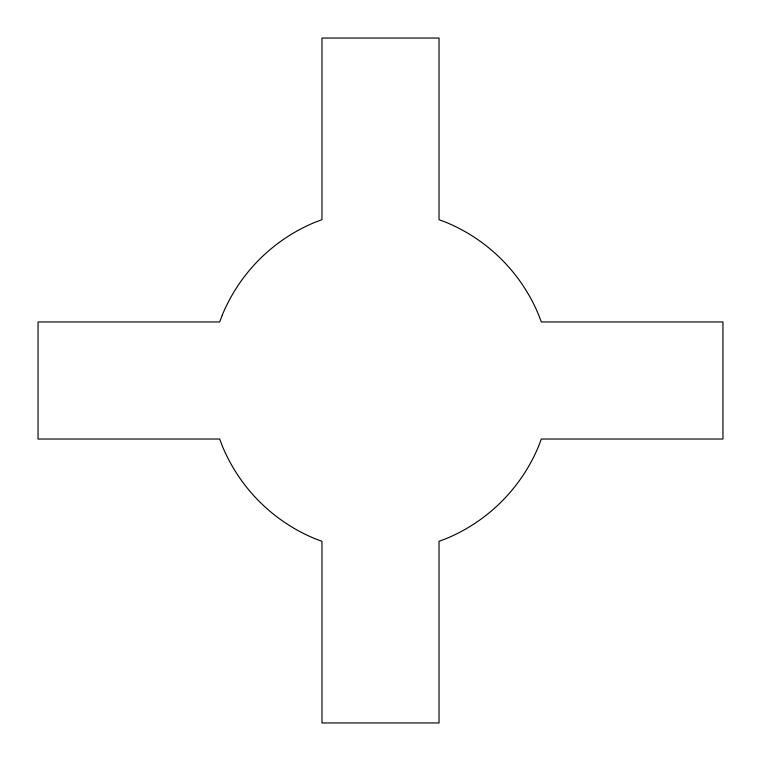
<?xml version="1.0" encoding="UTF-8"?>
<svg xmlns="http://www.w3.org/2000/svg" width="761" height="761" viewBox="0 0 761 761"><rect width="100%" height="100%" fill="white"/><g stroke="black" fill="none" stroke-linecap="round" stroke-linejoin="round"><path stroke-width="1.14" d="M222.307 314.978L219.682 321.97L38.05 321.97L38.05 439.03L219.682 439.03L222.307 446.022A171.225 171.225 0 0 0 314.978 538.693L321.97 541.318L321.97 722.95L439.03 722.95L439.03 541.318L446.022 538.693A171.225 171.225 0 0 0 538.693 446.022L541.318 439.03L722.95 439.03L722.95 321.97L541.318 321.97L538.693 314.978A171.225 171.225 0 0 0 446.022 222.307L439.03 219.682L439.03 38.05L321.97 38.05L321.97 219.682L314.978 222.307A171.225 171.225 0 0 0 222.307 314.978"/></g></svg>
